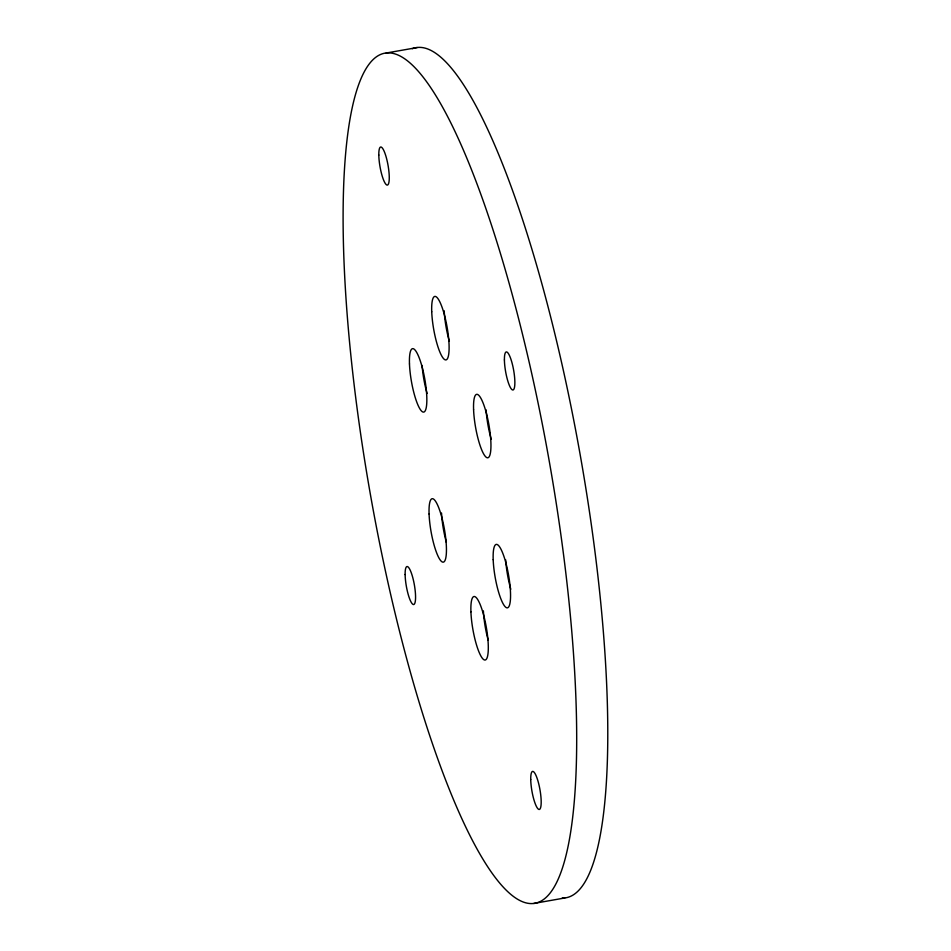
<?xml version="1.0" encoding="UTF-8"?>
<svg xmlns="http://www.w3.org/2000/svg" width="951" height="951" viewBox="0 0 951 951"><rect width="100%" height="100%" fill="white"/><g stroke="black" fill="none" stroke-linecap="round" stroke-linejoin="round"><path stroke-width="1.43" d="M386.201 53.03L417.204 47.55M533.796 903.45A431.611 90.951 80 0 0 501.641 257.483A431.611 90.951 80 0 0 344.559 273.793A431.611 90.951 80 0 0 533.796 903.45L564.799 897.97M510.806 589.228A32.215 6.788 80 0 1 505.706 559.913M488.196 640.189A32.215 6.788 80 0 1 483.381 610.875M446.352 542.32A32.215 6.788 80 0 1 441.526 513.005M427.094 393.488A32.215 6.788 80 0 1 422.089 365.446M449.347 341.302A32.215 6.788 80 0 1 444.188 310.763M491.203 439.172A32.215 6.788 80 0 1 486.116 409.869M412.259 48.739A431.611 90.951 80 0 1 580.645 457.407A431.611 90.951 80 0 1 562.231 898.065M530.729 779.44A19.329 4.077 80 0 0 538.777 809.396A19.329 4.077 80 0 0 538.373 782.471A19.329 4.077 80 0 0 530.729 779.44M405.126 574.523A19.329 4.077 80 0 0 413.174 604.479A19.329 4.077 80 0 0 412.758 577.554A19.329 4.077 80 0 0 405.126 574.523M378.807 155.049A19.329 4.077 80 0 0 386.855 185.017A19.329 4.077 80 0 0 386.451 158.08A19.329 4.077 80 0 0 378.807 155.049M493.189 559.687A32.215 6.788 80 0 0 507.061 607.844A32.215 6.788 80 0 0 505.302 560.805A32.215 6.788 80 0 0 493.189 559.687M470.923 611.873A32.215 6.788 80 0 0 484.808 660.03A32.215 6.788 80 0 0 483.049 612.979A32.215 6.788 80 0 0 470.923 611.873M429.079 514.004A32.215 6.788 80 0 0 442.952 562.16A32.215 6.788 80 0 0 441.193 515.121A32.215 6.788 80 0 0 429.079 514.004M409.477 363.948A32.215 6.788 80 0 0 423.361 412.104A32.215 6.788 80 0 0 421.59 365.065A32.215 6.788 80 0 0 409.477 363.948M431.73 311.762A32.215 6.788 80 0 0 445.615 359.918A32.215 6.788 80 0 0 443.855 312.879A32.215 6.788 80 0 0 431.73 311.762M473.586 409.631A32.215 6.788 80 0 0 487.471 457.788A32.215 6.788 80 0 0 485.699 410.749A32.215 6.788 80 0 0 473.586 409.631M504.41 359.965A19.329 4.077 80 0 0 512.47 389.922A19.329 4.077 80 0 0 512.054 362.997A19.329 4.077 80 0 0 504.41 359.965"/></g></svg>
